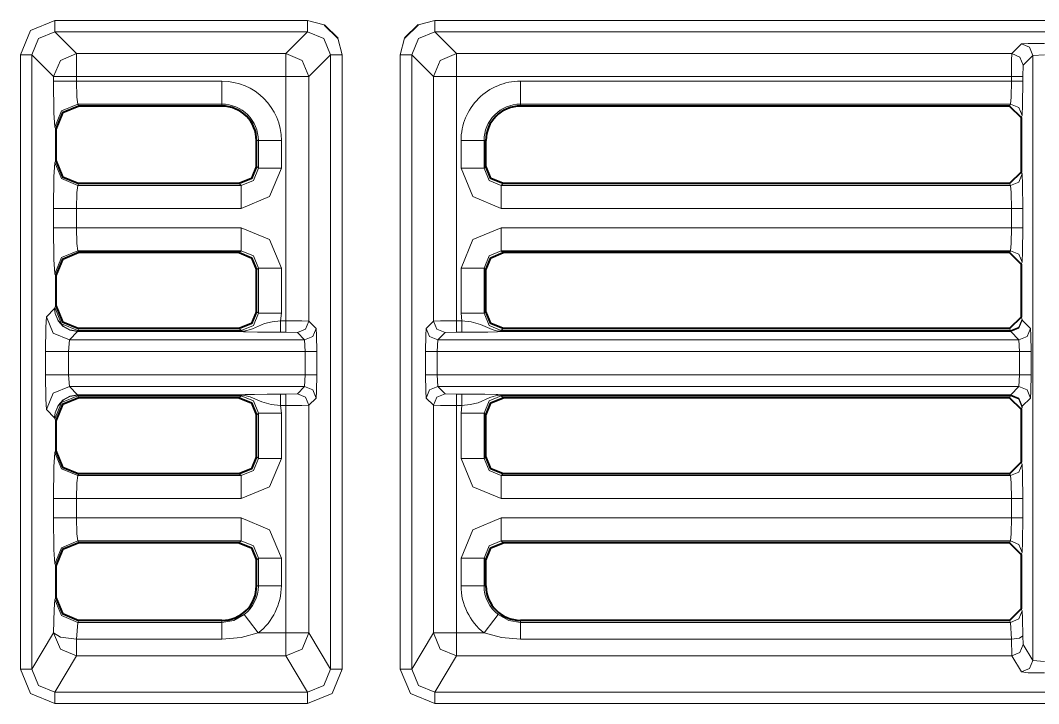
# Model space of a CAD drawing. Header units: millimetres. Extents: x 0 to 2941, y -405 to 1422.
# Drawn here: x 1124.33 to 1168.55, y 423.71 to 453.38 of the extents above; entities that cross this region are included whole.
import ezdxf

# ---------------------------------------------------------------- set-up
doc = ezdxf.new("R2010")
doc.units = ezdxf.units.MM
doc.layers.add('FINE', color=9, linetype='Continuous')
doc.layers.add('OUTLINE', color=7, linetype='Continuous')

msp = doc.modelspace()

# ---------------------------------------------------------------- linework, layer by layer
at = {"layer": 'FINE', "lineweight": 9}
for p, q in [((1136.804, 453.377), (1125.829, 453.377)), ((1137.531, 453.189), (1136.804, 453.377)), ((1142.329, 453.377), (1141.602, 453.189)), ((1196.909, 453.377), (1142.329, 453.377)), ((1125.829, 452.877), (1136.804, 452.877)), ((1125.829, 452.877), (1126.773, 451.933)), ((1136.804, 452.877), (1135.86, 451.933)), ((1142.329, 452.877), (1197.054, 452.877)), ((1143.273, 451.933), (1142.329, 452.877)), ((1138.303, 451.878), (1138.116, 452.605)), ((1141.018, 452.605), (1140.83, 451.878)), ((1167.804, 452.354), (1167.384, 451.933)), ((1124.329, 425.213), (1124.329, 451.878)), ((1124.829, 451.878), (1124.829, 425.213)), ((1125.773, 450.934), (1124.829, 451.878)), ((1135.86, 451.933), (1126.773, 451.933)), ((1138.303, 425.213), (1138.303, 451.878)), ((1141.33, 451.878), (1142.273, 450.934)), ((1141.33, 425.213), (1141.33, 451.878)), ((1167.384, 451.933), (1143.273, 451.933)), ((1167.884, 451.434), (1168.304, 451.854)), ((1168.304, 451.854), (1168.804, 451.879)), ((1168.304, 451.854), (1168.304, 425.586)), ((1167.871, 450.934), (1167.884, 451.434)), ((1125.773, 450.739), (1125.773, 450.934)), ((1126.773, 450.934), (1126.773, 450.739)), ((1133.085, 450.739), (1126.773, 450.739)), ((1136.86, 440.321), (1136.86, 450.934)), ((1142.273, 450.934), (1142.273, 440.321)), ((1143.273, 450.934), (1167.371, 450.934)), ((1143.273, 440.334), (1143.273, 450.934)), ((1167.371, 450.739), (1146.048, 450.739)), ((1167.371, 450.934), (1167.371, 450.739)), ((1167.871, 450.739), (1167.871, 450.934)), ((1126.822, 449.74), (1133.085, 449.74)), ((1126.822, 449.74), (1126.863, 449.659)), ((1133.085, 449.74), (1133.085, 449.659)), ((1167.334, 449.74), (1167.293, 449.659)), ((1167.793, 449.158), (1167.834, 449.241)), ((1125.864, 448.658), (1125.823, 448.741)), ((1135.664, 446.961), (1135.664, 448.158)), ((1143.468, 448.158), (1143.468, 446.961)), ((1144.467, 448.158), (1144.549, 448.158)), ((1144.467, 446.961), (1144.467, 448.158)), ((1125.823, 447.211), (1125.864, 447.293)), ((1144.549, 447.042), (1144.467, 446.961)), ((1167.834, 446.711), (1167.793, 446.793)), ((1126.863, 446.294), (1126.822, 446.212)), ((1145.216, 446.212), (1145.297, 446.294)), ((1167.293, 446.294), (1167.334, 446.212)), ((1167.334, 446.212), (1145.216, 446.212)), ((1125.773, 444.373), (1125.773, 445.213)), ((1126.773, 445.213), (1133.917, 445.213)), ((1126.773, 445.213), (1126.773, 444.373)), ((1145.216, 445.213), (1167.371, 445.213)), ((1167.371, 445.213), (1167.371, 444.373)), ((1167.871, 444.373), (1167.871, 445.213)), ((1133.917, 444.373), (1126.773, 444.373)), ((1167.371, 444.373), (1145.216, 444.373)), ((1126.822, 443.375), (1133.917, 443.375)), ((1126.822, 443.375), (1126.863, 443.294)), ((1133.917, 443.375), (1133.836, 443.294)), ((1145.216, 443.375), (1167.334, 443.375)), ((1145.297, 443.294), (1145.216, 443.375)), ((1167.334, 443.375), (1167.293, 443.294)), ((1167.793, 442.793), (1167.834, 442.875)), ((1125.864, 442.294), (1125.823, 442.376)), ((1134.585, 442.544), (1134.666, 442.626)), ((1134.666, 442.626), (1134.666, 440.661)), ((1143.468, 442.626), (1143.468, 440.661)), ((1144.467, 442.626), (1144.549, 442.544)), ((1144.467, 440.661), (1144.467, 442.626)), ((1125.823, 440.911), (1125.864, 440.993)), ((1125.458, 440.506), (1125.814, 440.862)), ((1125.814, 440.862), (1125.823, 440.911)), ((1134.666, 440.661), (1134.585, 440.742)), ((1135.634, 440.334), (1135.664, 440.661)), ((1143.468, 440.661), (1143.499, 440.334)), ((1144.549, 440.742), (1144.467, 440.661)), ((1167.834, 440.411), (1167.793, 440.493)), ((1135.86, 440.334), (1135.634, 440.334)), ((1137.175, 440.006), (1136.86, 440.321)), ((1142.273, 440.321), (1141.958, 440.006)), ((1143.499, 440.334), (1143.273, 440.334)), ((1126.815, 439.863), (1126.457, 439.506)), ((1126.815, 439.863), (1126.809, 439.863)), ((1126.822, 439.912), (1126.812, 439.88)), ((1126.812, 439.88), (1126.815, 439.88)), ((1133.917, 439.88), (1126.815, 439.88)), ((1126.815, 439.863), (1133.917, 439.863)), ((1126.863, 439.993), (1126.822, 439.912)), ((1133.917, 439.912), (1126.822, 439.912)), ((1133.836, 439.993), (1133.917, 439.912)), ((1135.634, 439.834), (1135.86, 439.834)), ((1135.86, 439.834), (1136.36, 439.822)), ((1142.458, 439.506), (1142.773, 439.822)), ((1142.773, 439.822), (1143.273, 439.834)), ((1143.273, 439.834), (1143.499, 439.834)), ((1145.216, 439.912), (1145.297, 439.993)), ((1167.342, 439.88), (1145.216, 439.88)), ((1145.216, 439.863), (1167.342, 439.863)), ((1167.334, 439.912), (1167.342, 439.88)), ((1167.342, 439.863), (1167.699, 439.506)), ((1126.457, 439.506), (1126.419, 439.006)), ((1136.675, 439.506), (1136.701, 439.006)), ((1142.432, 439.006), (1142.458, 439.506)), ((1167.699, 439.506), (1142.458, 439.506)), ((1167.699, 439.506), (1167.725, 439.006)), ((1126.419, 439.006), (1136.701, 439.006)), ((1136.701, 439.006), (1136.701, 437.981)), ((1137.201, 437.981), (1137.201, 439.006)), ((1141.932, 439.006), (1141.932, 437.981)), ((1142.432, 439.006), (1167.725, 439.006)), ((1142.432, 437.981), (1142.432, 439.006)), ((1167.725, 439.006), (1167.725, 437.981)), ((1136.701, 437.981), (1126.419, 437.981)), ((1136.701, 437.981), (1136.675, 437.481)), ((1167.725, 437.981), (1142.432, 437.981)), ((1142.458, 437.481), (1142.432, 437.981)), ((1167.725, 437.981), (1167.699, 437.481)), ((1126.457, 437.481), (1136.675, 437.481)), ((1126.457, 437.481), (1126.815, 437.124)), ((1136.675, 437.481), (1136.36, 437.166)), ((1142.458, 437.481), (1167.699, 437.481)), ((1142.773, 437.166), (1142.458, 437.481)), ((1167.699, 437.481), (1167.342, 437.124)), ((1126.815, 437.124), (1126.809, 437.124)), ((1126.815, 437.107), (1126.812, 437.107)), ((1126.812, 437.107), (1126.822, 437.075)), ((1133.917, 437.124), (1126.815, 437.124)), ((1126.815, 437.107), (1133.917, 437.107)), ((1126.822, 437.075), (1126.863, 436.993)), ((1135.86, 437.153), (1135.634, 437.153)), ((1136.36, 437.166), (1135.86, 437.153)), ((1136.86, 436.666), (1137.175, 436.981)), ((1143.273, 437.153), (1142.773, 437.166)), ((1143.499, 437.153), (1143.273, 437.153)), ((1167.342, 437.124), (1145.216, 437.124)), ((1145.216, 437.075), (1167.334, 437.075)), ((1145.297, 436.993), (1145.216, 437.075)), ((1167.334, 437.075), (1167.293, 436.993)), ((1167.342, 437.107), (1167.334, 437.075)), ((1135.634, 436.653), (1135.86, 436.653)), ((1135.664, 436.326), (1135.634, 436.653)), ((1136.86, 426.786), (1136.86, 436.666)), ((1142.273, 436.666), (1142.273, 426.786)), ((1143.499, 436.653), (1143.468, 436.326)), ((1167.793, 436.493), (1167.834, 436.575)), ((1167.834, 436.575), (1167.842, 436.624)), ((1125.823, 436.076), (1125.814, 436.125)), ((1125.864, 435.994), (1125.823, 436.076)), ((1135.664, 434.361), (1135.664, 436.326)), ((1144.467, 436.326), (1144.549, 436.244)), ((1144.467, 434.361), (1144.467, 436.326)), ((1125.823, 434.611), (1125.864, 434.693)), ((1134.666, 434.361), (1134.585, 434.442)), ((1144.549, 434.442), (1144.467, 434.361)), ((1167.834, 434.111), (1167.793, 434.193)), ((1126.863, 433.693), (1126.822, 433.612)), ((1133.917, 433.612), (1126.822, 433.612)), ((1133.836, 433.693), (1133.917, 433.612)), ((1145.216, 433.612), (1145.297, 433.693)), ((1125.773, 431.773), (1125.773, 432.613)), ((1126.773, 432.613), (1126.773, 431.773)), ((1126.773, 432.613), (1133.917, 432.613)), ((1145.216, 432.613), (1167.371, 432.613)), ((1167.371, 432.613), (1167.371, 431.773)), ((1167.871, 431.773), (1167.871, 432.613)), ((1133.917, 431.773), (1126.773, 431.773)), ((1167.371, 431.773), (1145.216, 431.773)), ((1126.822, 430.775), (1133.917, 430.775)), ((1126.822, 430.775), (1126.863, 430.693)), ((1133.917, 430.775), (1133.836, 430.693)), ((1145.297, 430.693), (1145.216, 430.775)), ((1134.585, 429.944), (1134.666, 430.026)), ((1134.666, 430.026), (1134.666, 428.828)), ((1144.467, 430.026), (1144.549, 429.944)), ((1144.467, 428.828), (1144.467, 430.026)), ((1167.793, 430.193), (1167.834, 430.275)), ((1125.864, 429.693), (1125.823, 429.776)), ((1134.666, 428.828), (1134.585, 428.828)), ((1144.549, 428.828), (1144.467, 428.828)), ((1125.821, 428.241), (1125.864, 428.328)), ((1167.836, 427.742), (1167.793, 427.828)), ((1126.82, 427.242), (1126.773, 426.515)), ((1126.863, 427.328), (1126.82, 427.242)), ((1133.085, 427.242), (1126.82, 427.242)), ((1133.085, 427.328), (1133.085, 427.242)), ((1146.048, 427.242), (1146.048, 427.328)), ((1167.336, 427.242), (1146.048, 427.242)), ((1167.293, 427.328), (1167.336, 427.242)), ((1167.336, 427.242), (1167.372, 426.515)), ((1124.829, 425.213), (1125.773, 426.786)), ((1137.804, 425.213), (1136.86, 426.786)), ((1142.273, 426.786), (1141.33, 425.213)), ((1144.471, 426.786), (1143.273, 426.786)), ((1126.773, 426.515), (1133.085, 426.515)), ((1146.048, 426.515), (1167.372, 426.515)), ((1167.372, 426.515), (1167.384, 425.787)), ((1126.773, 425.787), (1125.828, 424.213)), ((1126.773, 425.787), (1135.86, 425.787)), ((1142.329, 424.213), (1143.273, 425.787)), ((1143.273, 425.787), (1167.384, 425.787)), ((1167.384, 425.787), (1167.804, 425.087)), ((1168.804, 425.544), (1168.304, 425.586)), ((1197.055, 424.213), (1142.329, 424.213)), ((1125.828, 423.713), (1136.805, 423.713)), ((1142.329, 423.713), (1197.055, 423.713))]:
    msp.add_line(p, q, dxfattribs=at)
for points in [[(1124.329, 451.878), (1124.769, 452.938), (1125.829, 453.377)], [(1125.829, 453.377), (1125.829, 453.028), (1125.829, 452.877)], [(1136.804, 452.877), (1136.804, 453.028), (1136.804, 453.377)], [(1142.329, 452.877), (1142.329, 453.028), (1142.329, 453.377)], [(1124.829, 451.878), (1125.122, 452.585), (1125.829, 452.877)], [(1136.804, 452.877), (1137.511, 452.585), (1137.804, 451.878)], [(1141.33, 451.878), (1141.622, 452.585), (1142.329, 452.877)], [(1168.804, 452.379), (1168.106, 452.372), (1167.804, 452.354)], [(1168.304, 451.854), (1168.157, 452.207), (1167.804, 452.354)], [(1124.829, 451.878), (1124.678, 451.878), (1124.329, 451.878)], [(1125.773, 450.934), (1126.066, 451.641), (1126.773, 451.933)], [(1126.773, 451.933), (1126.773, 451.632), (1126.773, 450.934)], [(1135.86, 450.934), (1135.86, 451.632), (1135.86, 451.933)], [(1136.86, 450.934), (1136.567, 451.641), (1135.86, 451.933)], [(1136.86, 450.934), (1137.804, 451.878), (1137.804, 425.213)], [(1138.303, 451.878), (1137.955, 451.878), (1137.804, 451.878)], [(1140.83, 451.878), (1141.179, 451.878), (1141.33, 451.878)], [(1140.83, 451.878), (1140.83, 425.213), (1141.269, 424.152), (1142.329, 423.713)], [(1143.273, 451.933), (1142.566, 451.641), (1142.273, 450.934)], [(1143.273, 451.933), (1143.273, 451.632), (1143.273, 450.934)], [(1167.384, 451.933), (1167.375, 451.632), (1167.371, 450.934)], [(1167.884, 451.434), (1167.737, 451.787), (1167.384, 451.933)], [(1125.773, 450.934), (1126.075, 450.934), (1126.773, 450.934)], [(1125.773, 450.739), (1126.075, 450.739), (1126.773, 450.739)], [(1125.823, 448.741), (1125.787, 449.362), (1125.773, 450.739)], [(1126.773, 450.934), (1135.86, 450.934), (1135.86, 440.334)], [(1126.773, 450.739), (1126.787, 450.05), (1126.822, 449.74)], [(1133.085, 450.739), (1133.085, 450.05), (1133.085, 449.74)], [(1135.86, 450.934), (1136.558, 450.934), (1136.86, 450.934)], [(1142.273, 450.934), (1142.575, 450.934), (1143.273, 450.934)], [(1146.048, 450.739), (1146.048, 450.05), (1146.048, 449.74)], [(1167.371, 450.739), (1167.36, 450.05), (1167.334, 449.74)], [(1167.871, 450.934), (1167.72, 450.934), (1167.371, 450.934)], [(1167.871, 450.739), (1167.72, 450.739), (1167.371, 450.739)], [(1167.834, 449.241), (1167.86, 449.706), (1167.871, 450.739)], [(1125.823, 448.741), (1126.116, 449.447), (1126.822, 449.74)], [(1146.048, 449.659), (1146.048, 449.74), (1167.334, 449.74)], [(1167.834, 449.241), (1167.687, 449.593), (1167.334, 449.74)], [(1134.585, 448.158), (1134.666, 448.158), (1134.666, 446.961), (1134.585, 447.042)], [(1135.664, 448.158), (1134.976, 448.158), (1134.666, 448.158)], [(1143.468, 448.158), (1144.157, 448.158), (1144.467, 448.158)], [(1125.773, 445.213), (1125.787, 446.59), (1125.823, 447.211)], [(1126.822, 446.212), (1126.116, 446.505), (1125.823, 447.211)], [(1134.666, 446.961), (1134.448, 446.43), (1133.917, 446.212)], [(1133.917, 445.213), (1135.153, 445.725), (1135.664, 446.961)], [(1134.666, 446.961), (1134.976, 446.961), (1135.664, 446.961)], [(1143.468, 446.961), (1144.157, 446.961), (1144.467, 446.961)], [(1143.468, 446.961), (1143.98, 445.725), (1145.216, 445.213)], [(1145.216, 446.212), (1144.685, 446.43), (1144.467, 446.961)], [(1167.334, 446.212), (1167.687, 446.358), (1167.834, 446.711)], [(1167.871, 445.213), (1167.86, 446.246), (1167.834, 446.711)], [(1133.836, 446.294), (1133.917, 446.212), (1126.822, 446.212)], [(1126.822, 446.212), (1126.787, 445.902), (1126.773, 445.213)], [(1133.917, 446.212), (1133.917, 445.902), (1133.917, 445.213)], [(1145.216, 446.212), (1145.216, 445.902), (1145.216, 445.213)], [(1167.334, 446.212), (1167.36, 445.902), (1167.371, 445.213)], [(1126.773, 445.213), (1126.075, 445.213), (1125.773, 445.213)], [(1167.371, 445.213), (1167.72, 445.213), (1167.871, 445.213)], [(1126.773, 444.373), (1126.075, 444.373), (1125.773, 444.373)], [(1125.823, 442.376), (1125.787, 442.997), (1125.773, 444.373)], [(1126.773, 444.373), (1126.787, 443.685), (1126.822, 443.375)], [(1133.917, 443.375), (1133.917, 443.685), (1133.917, 444.373)], [(1135.664, 440.661), (1135.664, 442.626), (1135.153, 443.862), (1133.917, 444.373)], [(1145.216, 444.373), (1143.98, 443.862), (1143.468, 442.626)], [(1145.216, 443.375), (1145.216, 443.685), (1145.216, 444.373)], [(1167.371, 444.373), (1167.36, 443.685), (1167.334, 443.375)], [(1167.371, 444.373), (1167.72, 444.373), (1167.871, 444.373)], [(1167.834, 442.875), (1167.86, 443.341), (1167.871, 444.373)], [(1126.822, 443.375), (1126.116, 443.082), (1125.823, 442.376)], [(1133.917, 443.375), (1134.448, 443.157), (1134.666, 442.626)], [(1144.467, 442.626), (1144.685, 443.157), (1145.216, 443.375)], [(1167.334, 443.375), (1167.687, 443.228), (1167.834, 442.875)], [(1134.666, 442.626), (1134.976, 442.626), (1135.664, 442.626)], [(1143.468, 442.626), (1144.157, 442.626), (1144.467, 442.626)], [(1125.42, 437.981), (1125.42, 439.006), (1125.431, 440.053), (1125.458, 440.506)], [(1126.457, 439.506), (1125.751, 439.799), (1125.458, 440.506)], [(1126.812, 439.88), (1126.482, 439.937), (1126.19, 440.096), (1125.968, 440.341), (1125.839, 440.646), (1125.814, 440.838), (1125.814, 440.862)], [(1126.812, 439.88), (1126.81, 439.868), (1126.809, 439.863), (1126.48, 439.921), (1126.188, 440.084), (1125.966, 440.334), (1125.838, 440.644), (1125.814, 440.838), (1125.814, 440.862)], [(1126.822, 439.912), (1126.116, 440.205), (1125.823, 440.911)], [(1134.666, 440.661), (1134.448, 440.13), (1133.917, 439.912)], [(1134.666, 440.661), (1134.976, 440.661), (1135.664, 440.661)], [(1143.468, 440.661), (1144.157, 440.661), (1144.467, 440.661)], [(1145.216, 439.88), (1145.216, 439.901), (1145.216, 439.912), (1144.685, 440.13), (1144.467, 440.661)], [(1135.634, 440.334), (1135.27, 440.291), (1134.927, 440.213), (1134.409, 439.988), (1134.272, 439.937), (1134.166, 439.908), (1134.02, 439.885), (1133.95, 439.88), (1133.917, 439.88)], [(1135.634, 440.334), (1135.634, 439.985), (1135.634, 439.834)], [(1135.86, 440.334), (1135.86, 439.985), (1135.86, 439.834)], [(1136.86, 440.321), (1136.558, 440.33), (1135.86, 440.334)], [(1136.86, 440.321), (1136.713, 439.968), (1136.36, 439.822)], [(1143.273, 440.334), (1142.575, 440.33), (1142.273, 440.321)], [(1142.273, 440.321), (1142.42, 439.968), (1142.773, 439.822)], [(1143.273, 440.334), (1143.273, 439.985), (1143.273, 439.834)], [(1143.499, 440.334), (1143.499, 439.985), (1143.499, 439.834)], [(1145.216, 439.88), (1145.146, 439.882), (1145.059, 439.891), (1144.82, 439.951), (1144.32, 440.173), (1143.906, 440.284), (1143.499, 440.334)], [(1167.334, 439.912), (1167.687, 440.058), (1167.834, 440.411)], [(1167.342, 439.88), (1167.694, 440.023), (1167.842, 440.363)], [(1167.342, 439.863), (1167.695, 440.01), (1167.842, 440.363)], [(1168.199, 440.006), (1167.842, 440.363), (1167.834, 440.411)], [(1136.36, 439.822), (1136.675, 439.506), (1126.457, 439.506)], [(1126.815, 439.88), (1126.815, 439.868), (1126.815, 439.863)], [(1133.917, 439.88), (1133.917, 439.901), (1133.917, 439.912)], [(1133.917, 439.88), (1133.917, 439.868), (1133.917, 439.863)], [(1133.917, 439.863), (1133.93, 439.863), (1133.957, 439.863), (1134.016, 439.862), (1134.065, 439.86), (1134.14, 439.858), (1134.633, 439.843), (1135.104, 439.837), (1135.634, 439.834)], [(1137.175, 440.006), (1137.029, 439.653), (1136.675, 439.506)], [(1137.201, 439.006), (1137.193, 439.704), (1137.175, 440.006)], [(1141.958, 440.006), (1141.94, 439.704), (1141.932, 439.006)], [(1141.958, 440.006), (1142.104, 439.653), (1142.458, 439.506)], [(1143.499, 439.834), (1144.091, 439.837), (1144.639, 439.847), (1145.047, 439.859), (1145.155, 439.863), (1145.189, 439.863), (1145.216, 439.863)], [(1167.293, 439.993), (1167.334, 439.912), (1145.216, 439.912)], [(1145.216, 439.88), (1145.216, 439.868), (1145.216, 439.863)], [(1167.342, 439.88), (1167.342, 439.868), (1167.342, 439.863)], [(1167.699, 439.506), (1168.053, 439.653), (1168.199, 440.006)], [(1168.225, 437.981), (1168.225, 439.006), (1168.217, 439.704), (1168.199, 440.006)], [(1126.419, 439.006), (1125.722, 439.006), (1125.42, 439.006)], [(1126.419, 439.006), (1126.419, 437.981), (1126.457, 437.481)], [(1137.201, 439.006), (1137.05, 439.006), (1136.701, 439.006)], [(1141.932, 439.006), (1142.083, 439.006), (1142.432, 439.006)], [(1167.725, 439.006), (1168.074, 439.006), (1168.225, 439.006)], [(1126.419, 437.981), (1125.722, 437.981), (1125.42, 437.981)], [(1125.814, 436.125), (1125.458, 436.481), (1125.431, 436.934), (1125.42, 437.981)], [(1137.201, 437.981), (1137.05, 437.981), (1136.701, 437.981)], [(1137.175, 436.981), (1137.193, 437.283), (1137.201, 437.981)], [(1141.932, 437.981), (1142.083, 437.981), (1142.432, 437.981)], [(1141.932, 437.981), (1141.94, 437.283), (1141.958, 436.981), (1142.273, 436.666)], [(1167.725, 437.981), (1168.074, 437.981), (1168.225, 437.981)], [(1167.842, 436.624), (1168.199, 436.981), (1168.217, 437.283), (1168.225, 437.981)], [(1126.457, 437.481), (1125.751, 437.188), (1125.458, 436.481)], [(1136.675, 437.481), (1137.029, 437.334), (1137.175, 436.981)], [(1141.958, 436.981), (1142.104, 437.334), (1142.458, 437.481)], [(1167.699, 437.481), (1168.053, 437.334), (1168.199, 436.981)], [(1126.812, 437.107), (1126.81, 437.119), (1126.809, 437.124), (1126.48, 437.065), (1126.188, 436.903), (1125.966, 436.653), (1125.838, 436.343), (1125.814, 436.149), (1125.814, 436.125)], [(1126.812, 437.107), (1126.482, 437.05), (1126.19, 436.891), (1125.968, 436.646), (1125.839, 436.34), (1125.814, 436.149), (1125.814, 436.125)], [(1126.822, 437.075), (1126.116, 436.782), (1125.823, 436.076)], [(1126.815, 437.124), (1126.815, 437.119), (1126.815, 437.107)], [(1126.822, 437.075), (1133.917, 437.075), (1133.836, 436.993)], [(1135.634, 437.153), (1135.042, 437.15), (1134.494, 437.14), (1134.086, 437.127), (1133.978, 437.124), (1133.944, 437.124), (1133.917, 437.124)], [(1133.917, 437.124), (1133.917, 437.119), (1133.917, 437.107)], [(1133.917, 437.075), (1133.917, 437.085), (1133.917, 437.107)], [(1133.917, 437.107), (1133.987, 437.105), (1134.074, 437.096), (1134.313, 437.036), (1134.814, 436.814), (1135.227, 436.703), (1135.634, 436.653)], [(1133.917, 437.075), (1134.448, 436.857), (1134.666, 436.326)], [(1135.634, 437.153), (1135.634, 437.002), (1135.634, 436.653)], [(1135.86, 437.153), (1135.86, 437.002), (1135.86, 436.653)], [(1136.36, 437.166), (1136.713, 437.019), (1136.86, 436.666)], [(1142.273, 436.666), (1142.42, 437.019), (1142.773, 437.166)], [(1143.273, 436.653), (1143.273, 437.002), (1143.273, 437.153)], [(1143.499, 436.653), (1143.499, 437.002), (1143.499, 437.153)], [(1145.216, 437.124), (1145.203, 437.124), (1145.176, 437.124), (1145.117, 437.125), (1145.068, 437.127), (1144.994, 437.129), (1144.5, 437.143), (1144.029, 437.15), (1143.499, 437.153)], [(1143.499, 436.653), (1143.863, 436.696), (1144.206, 436.774), (1144.724, 436.998), (1144.861, 437.05), (1144.968, 437.079), (1145.113, 437.102), (1145.183, 437.106), (1145.216, 437.107)], [(1144.467, 436.326), (1144.685, 436.857), (1145.216, 437.075)], [(1145.216, 437.107), (1145.216, 437.119), (1145.216, 437.124)], [(1145.216, 437.075), (1145.216, 437.085), (1145.216, 437.107), (1167.342, 437.107)], [(1167.334, 437.075), (1167.687, 436.928), (1167.834, 436.575)], [(1167.342, 437.124), (1167.695, 436.977), (1167.842, 436.624)], [(1167.342, 437.124), (1167.342, 437.119), (1167.342, 437.107)], [(1167.342, 437.107), (1167.694, 436.964), (1167.842, 436.624)], [(1135.86, 436.653), (1135.86, 426.786), (1134.662, 426.786)], [(1135.86, 436.653), (1136.558, 436.657), (1136.86, 436.666)], [(1142.273, 436.666), (1142.575, 436.657), (1143.273, 436.653)], [(1143.273, 426.786), (1143.273, 436.653), (1143.499, 436.653)], [(1134.585, 436.244), (1134.666, 436.326), (1134.666, 434.361)], [(1134.666, 436.326), (1134.976, 436.326), (1135.664, 436.326)], [(1143.468, 436.326), (1144.157, 436.326), (1144.467, 436.326)], [(1143.468, 436.326), (1143.468, 434.361), (1143.98, 433.125), (1145.216, 432.613)], [(1125.773, 432.613), (1125.787, 433.99), (1125.823, 434.611)], [(1126.822, 433.612), (1126.116, 433.905), (1125.823, 434.611)], [(1134.666, 434.361), (1134.448, 433.83), (1133.917, 433.612)], [(1133.917, 432.613), (1135.153, 433.125), (1135.664, 434.361)], [(1134.666, 434.361), (1134.976, 434.361), (1135.664, 434.361)], [(1143.468, 434.361), (1144.157, 434.361), (1144.467, 434.361)], [(1145.216, 433.612), (1144.685, 433.83), (1144.467, 434.361)], [(1167.334, 433.612), (1167.687, 433.759), (1167.834, 434.111)], [(1167.871, 432.613), (1167.86, 433.646), (1167.834, 434.111)], [(1126.822, 433.612), (1126.787, 433.302), (1126.773, 432.613)], [(1133.917, 432.613), (1133.917, 433.302), (1133.917, 433.612)], [(1167.293, 433.693), (1167.334, 433.612), (1145.216, 433.612)], [(1145.216, 432.613), (1145.216, 433.302), (1145.216, 433.612)], [(1167.334, 433.612), (1167.36, 433.302), (1167.371, 432.613)], [(1126.773, 432.613), (1126.075, 432.613), (1125.773, 432.613)], [(1167.371, 432.613), (1167.72, 432.613), (1167.871, 432.613)], [(1126.773, 431.773), (1126.075, 431.773), (1125.773, 431.773)], [(1125.823, 429.776), (1125.787, 430.397), (1125.773, 431.773)], [(1126.773, 431.773), (1126.787, 431.085), (1126.822, 430.775)], [(1133.917, 431.773), (1133.917, 431.085), (1133.917, 430.775)], [(1135.664, 428.828), (1135.664, 430.026), (1135.153, 431.262), (1133.917, 431.773)], [(1145.216, 431.773), (1143.98, 431.262), (1143.468, 430.026)], [(1145.216, 430.775), (1145.216, 431.085), (1145.216, 431.773)], [(1167.371, 431.773), (1167.36, 431.085), (1167.334, 430.775)], [(1167.371, 431.773), (1167.72, 431.773), (1167.871, 431.773)], [(1167.834, 430.275), (1167.86, 430.741), (1167.871, 431.773)], [(1126.822, 430.775), (1126.116, 430.482), (1125.823, 429.776)], [(1133.917, 430.775), (1134.448, 430.557), (1134.666, 430.026)], [(1144.467, 430.026), (1144.685, 430.557), (1145.216, 430.775)], [(1145.216, 430.775), (1167.334, 430.775), (1167.293, 430.693)], [(1167.334, 430.775), (1167.687, 430.628), (1167.834, 430.275)], [(1135.664, 430.026), (1134.976, 430.026), (1134.666, 430.026)], [(1144.467, 430.026), (1144.157, 430.026), (1143.468, 430.026)], [(1135.664, 428.828), (1134.976, 428.828), (1134.666, 428.828)], [(1144.467, 428.828), (1144.157, 428.828), (1143.468, 428.828)], [(1125.773, 426.786), (1125.791, 427.806), (1125.821, 428.241)], [(1126.82, 427.242), (1126.114, 427.535), (1125.821, 428.241)], [(1167.836, 427.742), (1167.689, 427.389), (1167.336, 427.242)], [(1167.872, 426.651), (1167.858, 427.415), (1167.836, 427.742)], [(1134.052, 427.576), (1133.597, 427.329), (1133.085, 427.242)], [(1133.085, 426.515), (1133.085, 427.025), (1133.085, 427.242)], [(1134.662, 426.786), (1134.241, 427.331), (1134.052, 427.576)], [(1145.081, 427.576), (1144.892, 427.331), (1144.471, 426.786)], [(1146.048, 427.242), (1145.546, 427.326), (1145.081, 427.576)], [(1146.048, 427.242), (1146.048, 427.025), (1146.048, 426.515)], [(1126.773, 425.787), (1126.066, 426.08), (1125.773, 426.786)], [(1126.773, 426.515), (1126.075, 426.597), (1125.773, 426.786)], [(1133.085, 426.515), (1133.92, 426.586), (1134.662, 426.786)], [(1135.86, 426.786), (1136.558, 426.786), (1136.86, 426.786)], [(1135.86, 426.786), (1135.86, 426.095), (1135.86, 425.787)], [(1135.86, 425.787), (1136.567, 426.08), (1136.86, 426.786)], [(1142.273, 426.786), (1142.575, 426.786), (1143.273, 426.786)], [(1142.273, 426.786), (1142.566, 426.08), (1143.273, 425.787)], [(1143.273, 425.787), (1143.273, 426.095), (1143.273, 426.786)], [(1144.471, 426.786), (1145.228, 426.583), (1146.048, 426.515)], [(1126.773, 426.515), (1126.773, 426.002), (1126.773, 425.787)], [(1167.872, 426.651), (1167.721, 426.556), (1167.372, 426.515)], [(1168.304, 425.586), (1167.884, 426.287), (1167.872, 426.651)], [(1167.884, 426.287), (1167.737, 425.934), (1167.384, 425.787)], [(1135.86, 425.787), (1136.805, 424.213), (1125.828, 424.213)], [(1168.304, 425.586), (1168.157, 425.233), (1167.804, 425.087)], [(1124.329, 425.213), (1124.678, 425.213), (1124.829, 425.213)], [(1125.828, 423.713), (1124.768, 424.152), (1124.329, 425.213)], [(1125.828, 424.213), (1125.122, 424.505), (1124.829, 425.213)], [(1137.804, 425.213), (1137.511, 424.505), (1136.805, 424.213)], [(1136.805, 423.713), (1137.865, 424.152), (1138.303, 425.213)], [(1138.303, 425.213), (1137.955, 425.213), (1137.804, 425.213)], [(1140.83, 425.213), (1141.179, 425.213), (1141.33, 425.213)], [(1142.329, 424.213), (1141.622, 424.505), (1141.33, 425.213)], [(1167.804, 425.087), (1168.106, 425.057), (1168.804, 425.044)], [(1125.828, 424.213), (1125.828, 424.059), (1125.828, 423.713)], [(1136.805, 423.713), (1136.805, 424.059), (1136.805, 424.213)], [(1142.329, 423.713), (1142.329, 424.059), (1142.329, 424.213)]]:
    msp.add_lwpolyline(points, dxfattribs=at)
for points in [[(1135.664, 448.158, 0.414184), (1133.085, 450.739)], [(1146.048, 450.739, 0.414243), (1143.468, 448.158)], [(1134.666, 448.158, 0.414214), (1133.085, 449.74)], [(1146.048, 449.74, 0.414245), (1144.467, 448.158)], [(1143.468, 430.026), (1143.468, 428.828, 0.232244), (1144.471, 426.786)], [(1134.052, 427.576, 0.232253), (1134.666, 428.828)], [(1134.662, 426.786, 0.232301), (1135.664, 428.828)], [(1144.467, 428.828, 0.232249), (1145.081, 427.576)]]:
    msp.add_lwpolyline(points, format="xyb", dxfattribs=at)
at = {"layer": 'OUTLINE', "lineweight": 40}
for p, q in [((1137.531, 453.189), (1138.116, 452.605)), ((1141.602, 453.189), (1141.018, 452.605)), ((1167.293, 449.659), (1146.048, 449.659)), ((1167.293, 449.659), (1167.793, 449.158)), ((1167.793, 449.158), (1167.793, 446.793)), ((1134.585, 447.042), (1134.585, 448.158)), ((1144.549, 447.042), (1144.549, 448.158)), ((1167.793, 446.793), (1167.293, 446.294)), ((1133.836, 446.294), (1126.863, 446.294)), ((1167.293, 446.294), (1145.297, 446.294)), ((1133.836, 443.294), (1126.863, 443.294)), ((1167.293, 443.294), (1145.297, 443.294)), ((1167.293, 443.294), (1167.793, 442.793)), ((1167.793, 442.793), (1167.793, 440.493)), ((1125.864, 442.294), (1125.864, 440.993)), ((1134.585, 440.742), (1134.585, 442.544)), ((1144.549, 440.742), (1144.549, 442.544)), ((1167.793, 440.493), (1167.293, 439.993)), ((1133.836, 439.993), (1126.863, 439.993)), ((1167.293, 439.993), (1145.297, 439.993)), ((1133.836, 436.993), (1126.863, 436.993)), ((1167.293, 436.993), (1145.297, 436.993)), ((1167.293, 436.993), (1167.793, 436.493)), ((1134.585, 434.442), (1134.585, 436.244)), ((1144.549, 434.442), (1144.549, 436.244)), ((1125.864, 435.994), (1125.864, 434.693)), ((1133.836, 433.693), (1126.863, 433.693)), ((1133.836, 430.693), (1126.863, 430.693)), ((1167.293, 430.693), (1145.297, 430.693)), ((1167.293, 430.693), (1167.793, 430.193)), ((1134.585, 428.828), (1134.585, 429.944)), ((1144.549, 428.828), (1144.549, 429.944)), ((1125.864, 429.693), (1125.864, 428.328)), ((1133.085, 427.328), (1126.863, 427.328)), ((1167.293, 427.328), (1146.048, 427.328))]:
    msp.add_line(p, q, dxfattribs=at)
for points in [[(1133.085, 449.659), (1126.863, 449.659), (1126.157, 449.366), (1125.864, 448.658), (1125.864, 447.293)], [(1125.864, 447.293), (1126.157, 446.586), (1126.863, 446.294)], [(1134.585, 447.042), (1134.365, 446.513), (1133.836, 446.294)], [(1145.297, 446.294), (1144.768, 446.513), (1144.549, 447.042)], [(1126.863, 443.294), (1126.157, 443.001), (1125.864, 442.294)], [(1133.836, 443.294), (1134.365, 443.074), (1134.585, 442.544)], [(1144.549, 442.544), (1144.768, 443.074), (1145.297, 443.294)], [(1125.864, 440.993), (1126.157, 440.286), (1126.863, 439.993)], [(1134.585, 440.742), (1134.365, 440.213), (1133.836, 439.993)], [(1145.297, 439.993), (1144.768, 440.213), (1144.549, 440.742)], [(1126.863, 436.993), (1126.157, 436.701), (1125.864, 435.994)], [(1133.836, 436.993), (1134.365, 436.774), (1134.585, 436.244)], [(1144.549, 436.244), (1144.768, 436.774), (1145.297, 436.993)], [(1167.793, 436.493), (1167.793, 434.193), (1167.293, 433.693)], [(1125.864, 434.693), (1126.157, 433.986), (1126.863, 433.693)], [(1134.585, 434.442), (1134.365, 433.913), (1133.836, 433.693)], [(1167.293, 433.693), (1145.297, 433.693), (1144.768, 433.913), (1144.549, 434.442)], [(1126.863, 430.693), (1126.157, 430.401), (1125.864, 429.693)], [(1133.836, 430.693), (1134.365, 430.474), (1134.585, 429.944)], [(1144.549, 429.944), (1144.768, 430.474), (1145.297, 430.693)], [(1167.793, 430.193), (1167.793, 427.828), (1167.293, 427.328)], [(1125.864, 428.328), (1126.157, 427.621), (1126.863, 427.328)]]:
    msp.add_lwpolyline(points, dxfattribs=at)
for points in [[(1134.585, 448.158, 0.414214), (1133.085, 449.658)], [(1146.048, 449.658, 0.41423), (1144.549, 448.158)], [(1133.085, 427.328, 0.414214), (1134.585, 428.828)], [(1144.549, 428.828, 0.414197), (1146.048, 427.328)]]:
    msp.add_lwpolyline(points, format="xyb", dxfattribs=at)

doc.saveas('drawing.dxf')
